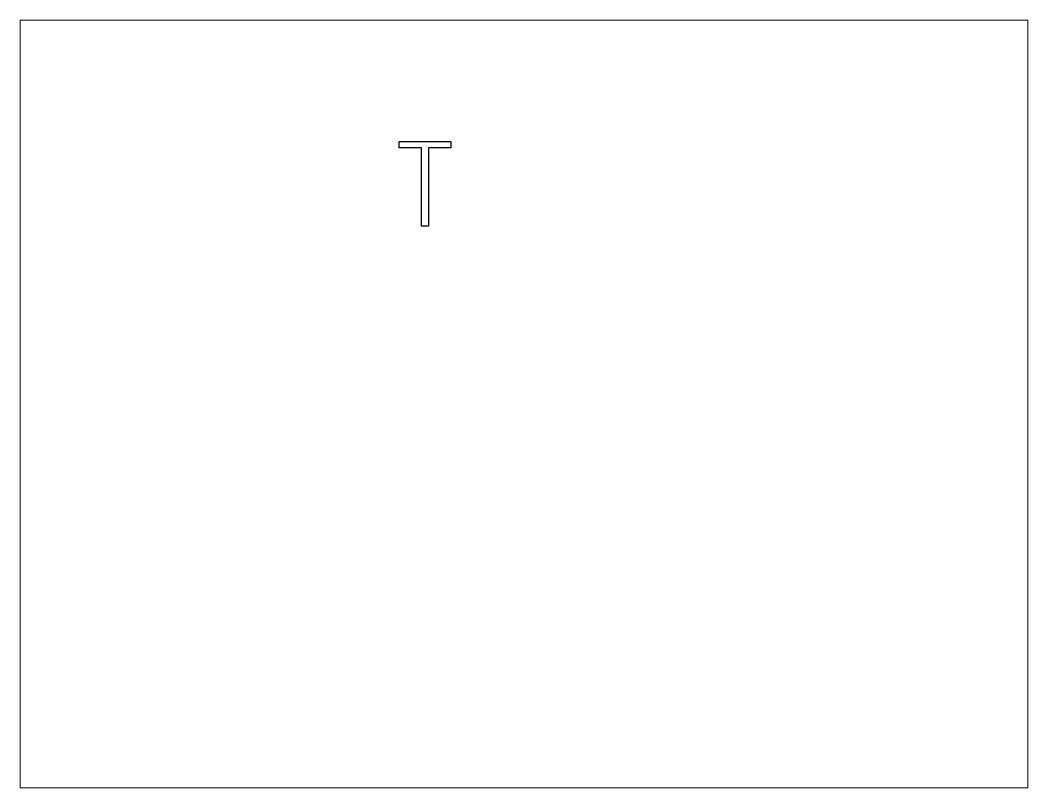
# Paper-space layout 'Layout1' of a CAD drawing. Extents: x 27 to 240, y 20 to 183.
# The model-space entities are those that its viewports show. They can reach past a viewport. Long polylines and large blocks are cut down to what shows.
import ezdxf

# ---------------------------------------------------------------- set-up
doc = ezdxf.new("R2010")
doc.units = 0
doc.header["$LTSCALE"] = 15
doc.layers.get('0').update_dxf_attribs({"linetype": 'CONTINUOUS'})

msp = doc.modelspace()

# ---------------------------------------------------------------- linework, layer by layer
at = {"color": 0, "linetype": 'CONTINUOUS', "ltscale": 10}
msp.add_lwpolyline([(162.49, 230.82), (162.49, 228.42), (153.89, 228.42), (153.89, 198.42), (151.29, 198.42), (151.29, 228.42), (142.69, 228.42), (142.69, 230.82)], close=True, dxfattribs=at)

psp = doc.layouts.get("Layout1")

# ---------------------------------------------------------------- viewports
at = {"layer": '0', "color": 0, "linetype": 'BYBLOCK', "ltscale": 0.05}
psp.add_viewport(center=(133.35, 101.6), size=(213.36, 162.56), view_center_point=(190.51, 130.3), view_height=293.8955, dxfattribs=at)

doc.saveas('drawing.dxf')
